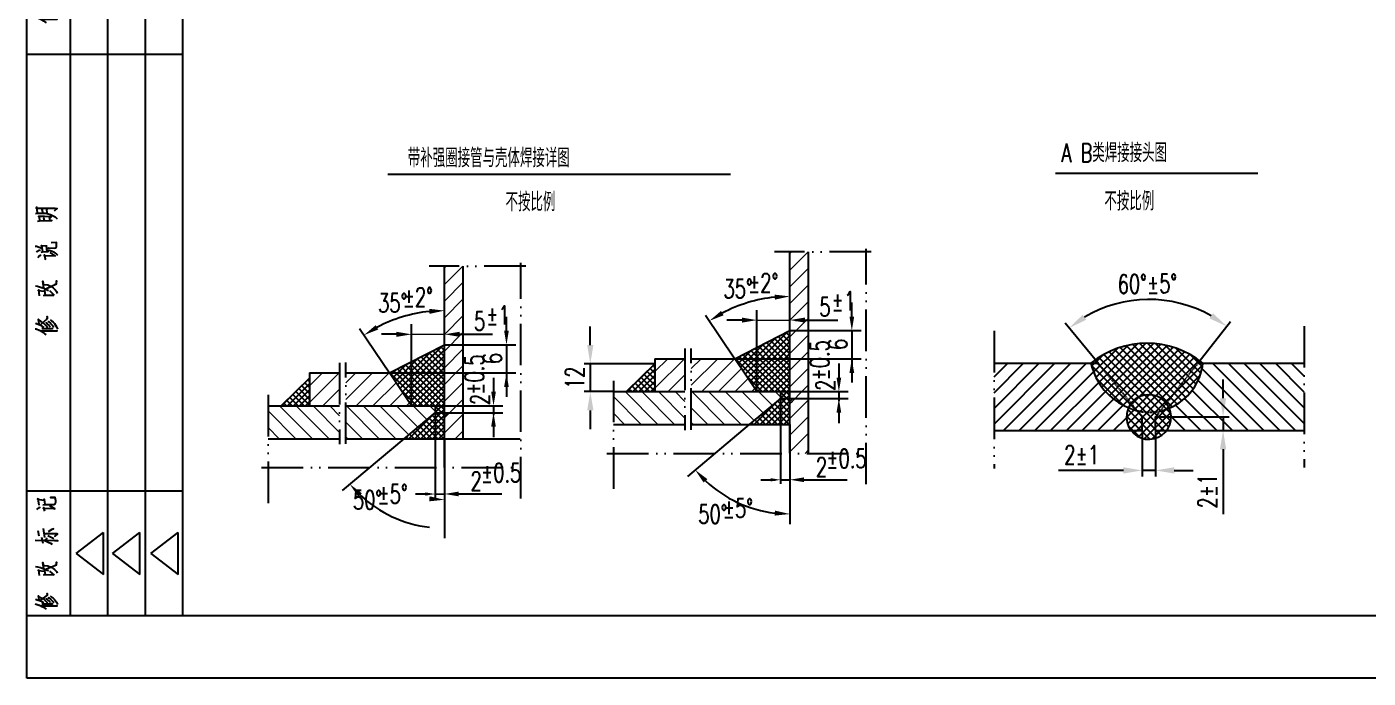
# Model space of a CAD drawing. Header units: millimetres. Extents: x 77471 to 131840, y -11230 to 75240.
# Drawn here: x 77471 to 80694, y -11230 to -9663 of the extents above; entities that cross this region are included whole.
import ezdxf

# ---------------------------------------------------------------- set-up
doc = ezdxf.new("R2010")
doc.units = ezdxf.units.MM
doc.header["$LTSCALE"] = 10
doc.header["$MEASUREMENT"] = 0
for name, pattern in [('DIVIDE-L', [95, 80, -5, 0, -5, 0, -5]), ('DIVIDE-S', [16, 10, -2, 0, -2, 0, -2]), ('HIDDEN', [0.375, 0.25, -0.125]), ('HIDDEN-S', [3, 2, -1])]:
    doc.linetypes.add(name, pattern=pattern)
for name, color, linetype in [('cdr_dim', 7, 'Continuous'), ('cdr_dwg1', 4, 'Continuous'), ('cdr_dwg4', 3, 'DIVIDE-S'), ('cdr_dwg5', 6, 'HIDDEN-S')]:
    doc.layers.add(name, color=color, linetype=linetype)
doc.styles.add('HZ', font='ROMANS.shx', dxfattribs={"width": 0.7, "height": 45, "bigfont": 'HZ.shx'})
doc.styles.get("Standard").update_dxf_attribs({"font": 'ROMANS.shx', "width": 0.7, "height": 30, "bigfont": 'HZ.shx'})
doc.dimstyles.new('ISO-25', dxfattribs={"dimtxt": 2.5, "dimasz": 2.5, "dimexe": 1.25, "dimexo": 0.625, "dimtad": 1, "dimtxsty": 'Standard', "dimcen": 2.5, "dimadec": 0, "dimazin": 0, "dimtfac": 1, "dimtmove": 0, "dimatfit": 3, "dimfxl": 0, "dimarcsym": 0})
pattern_1 = [(45, (58487.655, -11880.179), (-7.1276364, 7.1276364), []), (135, (58487.655, -11880.179), (-7.1276364, -7.1276364), [])]
pattern_2 = [(45, (59317.504, -11845.963), (-7.1276364, 7.1276364), []), (135, (59317.504, -11845.963), (-7.1276364, -7.1276364), [])]

# ---------------------------------------------------------------- blocks, each defined once
blk = doc.blocks.new('*D1035')
at = {"layer": 'cdr_dim', "color": 0, "linetype": 'Continuous', "lineweight": -2, "ltscale": 0.1}
for p, q in [((78824.7, -10428.3), (78824.7, -10383.3)), ((78979.9, -10473.3), (78809.7, -10473.3)), ((78824.7, -10473.3), (78824.7, -10540.2)), ((78880.1, -10540.2), (78809.7, -10540.2)), ((78824.7, -10585.2), (78824.7, -10630.2))]:
    blk.add_line(p, q, dxfattribs=at)
at = {"layer": 'cdr_dim', "color": 0, "linetype": 'Continuous', "ltscale": 0.1}
for points in [[(78817.2, -10428.3), (78832.2, -10428.3), (78824.7, -10473.3)], [(78817.2, -10585.2), (78832.2, -10585.2), (78824.7, -10540.2)]]:
    blk.add_solid(points, dxfattribs=at)
at = {"layer": 'Defpoints', "color": 0, "linetype": 'Continuous', "ltscale": 0.1}
for p in [(78979.9, -10473.3), (78824.7, -10540.2), (78880.1, -10540.2)]:
    blk.add_point(p, dxfattribs=at)
at = {"layer": 'cdr_dim', "color": 0, "linetype": 'Continuous', "ltscale": 0.1, "insert": (78787.2, -10506.7), "char_height": 45, "attachment_point": 5, "rotation": 90, "style": 'HZ'}
blk.add_mtext('12', dxfattribs=at)
blk = doc.blocks.new('*D1058')
at = {"layer": 'cdr_dim', "color": 0, "linetype": 'Continuous', "lineweight": -2}
for p, q in [((80345.1, -10556), (80345.1, -10511)), ((80182.9, -10601), (80360.1, -10601)), ((80345.1, -10601), (80345.1, -10633.8)), ((80182.9, -10633.8), (80360.1, -10633.8)), ((80345.1, -10678.8), (80345.1, -10834.8))]:
    blk.add_line(p, q, dxfattribs=at)
at = {"layer": 'cdr_dim', "color": 0, "linetype": 'Continuous'}
for points in [[(80337.6, -10556), (80352.6, -10556), (80345.1, -10601)], [(80337.6, -10678.8), (80352.6, -10678.8), (80345.1, -10633.8)]]:
    blk.add_solid(points, dxfattribs=at)
at = {"layer": 'Defpoints', "color": 0, "linetype": 'Continuous'}
for p in [(80182.9, -10601), (80182.9, -10633.8), (80345.1, -10633.8)]:
    blk.add_point(p, dxfattribs=at)
at = {"layer": 'cdr_dim', "color": 0, "linetype": 'Continuous', "insert": (80307.6, -10779.3), "char_height": 45, "attachment_point": 5, "rotation": 90, "style": 'HZ'}
blk.add_mtext('2%%p1', dxfattribs=at)
blk = doc.blocks.new('*D1059')
at = {"layer": 'cdr_dim', "color": 0, "linetype": 'Continuous', "lineweight": -2}
for p, q in [((80150.8, -10633.8), (80150.8, -10744.7)), ((80182.9, -10633.8), (80182.9, -10744.7)), ((80105.8, -10729.7), (79949.8, -10729.7)), ((80182.9, -10729.7), (80150.8, -10729.7)), ((80227.9, -10729.7), (80272.9, -10729.7))]:
    blk.add_line(p, q, dxfattribs=at)
at = {"layer": 'cdr_dim', "color": 0, "linetype": 'Continuous'}
for points in [[(80105.8, -10722.2), (80105.8, -10737.2), (80150.8, -10729.7)], [(80227.9, -10722.2), (80227.9, -10737.2), (80182.9, -10729.7)]]:
    blk.add_solid(points, dxfattribs=at)
at = {"layer": 'Defpoints', "color": 0, "linetype": 'Continuous'}
for p in [(80150.8, -10633.8), (80182.9, -10633.8), (80150.8, -10729.7)]:
    blk.add_point(p, dxfattribs=at)
at = {"layer": 'cdr_dim', "color": 0, "linetype": 'Continuous', "insert": (80005.3, -10692.2), "char_height": 45, "attachment_point": 5, "style": 'HZ'}
blk.add_mtext('2%%p1', dxfattribs=at)
blk = doc.blocks.new('*D1070')
at = {"layer": 'cdr_dim', "color": 0, "linetype": 'Continuous', "lineweight": -2}
for p, q in [((80044.9, -10472), (79965.7, -10375.6)), ((80284.2, -10472), (80363.3, -10371.2))]:
    blk.add_line(p, q, dxfattribs=at)
blk.add_arc((80167.3, -10621), 302.5, 60.4044, 120.8811, dxfattribs=at)
at = {"layer": 'cdr_dim', "color": 0, "linetype": 'Continuous'}
for points in [[(80016.3, -10367.4), (80007.7, -10355.2), (79975.2, -10387.2)], [(80320.9, -10351.7), (80312.5, -10364.1), (80354, -10383)]]:
    blk.add_solid(points, dxfattribs=at)
at = {"layer": 'Defpoints', "color": 0, "linetype": 'Continuous'}
for p in [(80231.6, -10325.3), (80044.9, -10472), (80284.2, -10472), (80150.8, -10601), (80182.9, -10601)]:
    blk.add_point(p, dxfattribs=at)
at = {"layer": 'cdr_dim', "color": 0, "linetype": 'Continuous', "insert": (80163.4, -10280.9), "char_height": 45, "attachment_point": 5, "rotation": 0.6428, "style": 'HZ'}
blk.add_mtext('60%%d%%p5%%d', dxfattribs=at)
blk = doc.blocks.new('tuqa')
at = {"color": 4, "linetype": 'Continuous'}
for p, q in [((-25, 180), (0, 180)), ((-18, 0), (-18, 180)), ((0, 165), (-24.85, 165)), ((0, 140), (-24.85, 140)), ((0, 115), (-24.85, 115)), ((0, 90), (-24.85, 90)), ((0, 20), (-24.85, 20)), ((0, 0), (-25, 0))]:
    blk.add_line(p, q, dxfattribs=at)
at = {"color": 7, "linetype": 'Continuous'}
for p, q in [((-12, 0), (-12, 180)), ((-6, 0), (-6, 180))]:
    blk.add_line(p, q, dxfattribs=at)
at = {"color": 1, "linetype": 'Continuous'}
for p, q in [((-17.08, 10), (-12.71, 13.35)), ((-12.71, 6.65), (-12.71, 13.35)), ((-11.26, 10), (-6.89, 13.35)), ((-6.89, 6.65), (-6.89, 13.35)), ((-5.11, 10), (-0.75, 13.35)), ((-0.75, 6.65), (-0.75, 13.35)), ((-17.08, 10), (-12.71, 6.65)), ((-11.26, 10), (-6.89, 6.65)), ((-5.11, 10), (-0.75, 6.65))]:
    blk.add_line(p, q, dxfattribs=at)
at = {"color": 7, "linetype": 'Continuous'}
for points in [[(-23.7, 176.39), (-23.53, 176.44), (-23.53, 176.44), (-21.25, 176.36)], [(-23.3, 176.96), (-22.98, 177.03), (-22.98, 177.03), (-22.33, 177.03), (-22.33, 177.03), (-21.63, 177.01), (-21.63, 177.01), (-21.2, 176.96), (-21.2, 176.96), (-20.73, 176.83), (-20.73, 176.83), (-20.44, 176.69), (-20.44, 176.69), (-20, 176.41)], [(-22.95, 177.03), (-23.09, 177.78), (-23.09, 177.78), (-23.18, 177.7), (-23.18, 177.7), (-22.27, 177.7), (-22.27, 177.7), (-22.22, 177.7), (-22.22, 177.7), (-20.9, 177.73), (-20.9, 177.73), (-20.41, 177.7), (-20.41, 177.7), (-20.12, 177.68), (-20.12, 177.68), (-20.03, 177.65), (-20.03, 177.65), (-20.41, 177.28), (-20.41, 177.28), (-20.15, 177.63)], [(-22.74, 175.3), (-22.92, 176.76)], [(-22.25, 175.77), (-22.33, 176.21)], [(-22.22, 177.06), (-22.3, 177.48)], [(-21.46, 177.01), (-21.46, 177.06), (-21.46, 177.06), (-21.55, 177.45)], [(-21.08, 175.22), (-21.31, 176.76), (-21.31, 176.76), (-21.34, 176.69), (-21.34, 176.69), (-21.25, 176.59)], [(-20.99, 176.19), (-20.64, 176.46), (-20.64, 176.46), (-20.5, 176.46), (-20.5, 176.46), (-20.76, 176.36)], [(-23.53, 175.69), (-23.35, 175.74), (-23.35, 175.74), (-21.17, 175.74)], [(-21.75, 175.79), (-21.84, 176.19)], [(-20.9, 175.79), (-20.76, 175.77), (-20.76, 175.77), (-20.47, 175.57), (-20.47, 175.57), (-20.26, 175.4), (-20.26, 175.4), (-20.12, 175.22)], [(-23.27, 167.87), (-22.98, 167.92), (-22.98, 167.92), (-22.33, 167.94), (-22.33, 167.94), (-21.66, 167.97), (-21.66, 167.97), (-21.57, 167.97), (-21.57, 167.97), (-21.11, 167.97), (-21.11, 167.97), (-20.5, 167.97), (-20.5, 167.97), (-20.7, 167.97), (-20.7, 167.97), (-20.88, 168.93), (-20.88, 168.93), (-20.67, 169.13), (-20.67, 169.13), (-20.93, 169.18), (-20.93, 169.18), (-21.28, 169.18), (-21.28, 169.18), (-21.95, 169.21), (-21.95, 169.21), (-22.65, 169.23), (-22.65, 169.23), (-23.24, 169.23), (-23.24, 169.23), (-23.15, 169.26), (-23.15, 169.26), (-22.95, 167.94)], [(-21.9, 167.97), (-22.07, 168.93), (-22.07, 168.93), (-22.1, 168.83), (-22.1, 168.83), (-21.98, 168.61)], [(-23.59, 158.83), (-23.3, 159.01), (-23.3, 159.01), (-23.18, 159.03), (-23.18, 159.03), (-23.09, 159.01)], [(-22.65, 158.41), (-22.89, 159.8), (-22.89, 159.8), (-22.92, 159.7), (-22.92, 159.7), (-22.83, 159.5)], [(-22.68, 158.91), (-22.51, 158.88), (-22.51, 158.88), (-21.81, 158.46), (-21.81, 158.46), (-21.78, 158.41), (-21.78, 158.41), (-21.98, 159.18)], [(-22.36, 159.33), (-22.22, 159.3), (-22.22, 159.3), (-21.78, 159.01), (-21.78, 159.01), (-21.75, 158.98), (-21.75, 158.98), (-21.46, 158.76), (-21.46, 158.76), (-21.17, 158.51), (-21.17, 158.51), (-20.9, 158.24)], [(-21.78, 159.5), (-21.57, 159.43), (-21.57, 159.43), (-21.11, 159.13), (-21.11, 159.13), (-20.82, 158.83), (-20.82, 158.83), (-20.5, 158.51), (-20.5, 158.51), (-20.26, 158.24), (-20.26, 158.24), (-20.09, 158.02)], [(-20.99, 159.03), (-20.5, 159.53), (-20.5, 159.53), (-20.26, 159.63), (-20.26, 159.63), (-20.55, 159.48)], [(-23.65, 157.77), (-23.5, 157.87), (-23.5, 157.87), (-23.53, 157.84), (-23.53, 157.84), (-20.09, 157.84), (-20.09, 157.84), (-20.35, 157.82), (-20.35, 157.82), (-20.64, 157.84)], [(-22.62, 158.21), (-22.45, 157.25)], [(-22.42, 157.87), (-21.95, 157.64), (-21.95, 157.64), (-21.6, 157.47), (-21.6, 157.47), (-21.34, 157.32), (-21.34, 157.32), (-21.08, 157.12)], [(-22.22, 157.87), (-21.87, 158.19)], [(-23.68, 146.41), (-23.38, 146.56), (-23.38, 146.56), (-23.18, 146.61)], [(-22.86, 145.52), (-23.03, 147.75), (-23.03, 147.75), (-23.12, 147.7), (-23.12, 147.7), (-22.65, 147.4)], [(-22.77, 146.51), (-22.71, 146.56), (-22.71, 146.56), (-20.06, 146.54), (-20.06, 146.54), (-20.32, 146.49), (-20.32, 146.49), (-20.64, 146.54)], [(-21.2, 147.11), (-21.05, 147.21), (-21.05, 147.21), (-22.45, 147.36), (-22.45, 147.36), (-22.33, 147.4), (-22.33, 147.4), (-22.13, 145.84)], [(-22.39, 145.74), (-22.13, 145.79), (-22.13, 145.79), (-20.85, 145.89), (-20.85, 145.89), (-21.08, 145.87), (-21.08, 145.87), (-21.2, 147.11), (-21.2, 147.11), (-21.23, 146.96), (-21.23, 146.96), (-21.17, 146.69)], [(-21.66, 146.09), (-21.78, 146.98)], [(-23.18, 145.52), (-22.92, 145.52), (-22.92, 145.52), (-22.71, 145.47), (-22.71, 145.47), (-22.51, 145.42), (-22.51, 145.42), (-22.36, 145.37)], [(-23.59, 133.83), (-23.3, 134.01), (-23.3, 134.01), (-23.18, 134.03), (-23.18, 134.03), (-23.09, 134.01)], [(-22.65, 133.41), (-22.89, 134.8), (-22.89, 134.8), (-22.92, 134.7), (-22.92, 134.7), (-22.83, 134.5)], [(-22.68, 133.91), (-22.51, 133.88), (-22.51, 133.88), (-21.81, 133.46), (-21.81, 133.46), (-21.78, 133.41), (-21.78, 133.41), (-21.98, 134.18)], [(-22.36, 134.33), (-22.22, 134.3), (-22.22, 134.3), (-21.78, 134.01), (-21.78, 134.01), (-21.75, 133.98), (-21.75, 133.98), (-21.46, 133.76), (-21.46, 133.76), (-21.17, 133.51), (-21.17, 133.51), (-20.9, 133.24)], [(-21.78, 134.5), (-21.57, 134.43), (-21.57, 134.43), (-21.11, 134.13), (-21.11, 134.13), (-20.82, 133.83), (-20.82, 133.83), (-20.5, 133.51), (-20.5, 133.51), (-20.26, 133.24), (-20.26, 133.24), (-20.09, 133.02)], [(-20.99, 134.03), (-20.5, 134.53), (-20.5, 134.53), (-20.26, 134.63), (-20.26, 134.63), (-20.55, 134.48)], [(-23.65, 132.77), (-23.5, 132.87), (-23.5, 132.87), (-23.53, 132.84), (-23.53, 132.84), (-20.09, 132.84), (-20.09, 132.84), (-20.35, 132.82), (-20.35, 132.82), (-20.64, 132.84)], [(-22.62, 133.21), (-22.45, 132.25)], [(-22.42, 132.87), (-21.95, 132.64), (-21.95, 132.64), (-21.6, 132.47), (-21.6, 132.47), (-21.34, 132.32), (-21.34, 132.32), (-21.08, 132.12)], [(-22.22, 132.87), (-21.87, 133.19)], [(-22.71, 121.44), (-22.92, 122.7), (-22.92, 122.7), (-22.95, 122.6), (-22.95, 122.6), (-22.89, 122.48)], [(-22.51, 122.23), (-22.19, 122.53), (-22.19, 122.53), (-22.04, 122.6), (-22.04, 122.6), (-21.87, 122.7)], [(-21.66, 121.54), (-21.6, 121.61), (-21.6, 121.61), (-20.26, 122.48), (-20.26, 122.48), (-20.23, 122.95), (-20.23, 122.95), (-20.32, 122.5), (-20.32, 122.5), (-20.44, 122.38)], [(-23.65, 121.81), (-23.38, 121.96), (-23.38, 121.96), (-23.21, 122.01), (-23.21, 122.01), (-23.03, 122.01)], [(-23.65, 120.79), (-23.47, 120.92), (-23.47, 120.92), (-23.53, 120.87), (-23.53, 120.87), (-20.09, 120.87), (-20.09, 120.87), (-20.29, 120.82), (-20.29, 120.82), (-20.58, 120.87)], [(-22.68, 121.21), (-22.48, 120.27)], [(-22.51, 121.76), (-22.27, 121.74), (-22.27, 121.74), (-21.87, 121.49), (-21.87, 121.49), (-21.57, 121.31), (-21.57, 121.31), (-21.46, 121.21)], [(-22.48, 120.87), (-22.07, 120.72), (-22.07, 120.72), (-21.72, 120.55), (-21.72, 120.55), (-21.4, 120.37), (-21.4, 120.37), (-21.11, 120.17)], [(-22.33, 120.89), (-21.95, 121.24)], [(-22.07, 122.21), (-21.84, 122.23), (-21.84, 122.23), (-21.43, 122.08), (-21.43, 122.08), (-21.11, 121.93), (-21.11, 121.93), (-20.85, 121.76), (-20.85, 121.76), (-20.64, 121.61), (-20.64, 121.61), (-20.44, 121.46), (-20.44, 121.46), (-20.26, 121.29), (-20.26, 121.29), (-20.09, 121.07)], [(-22.25, 108.49), (-22.42, 109.6), (-22.42, 109.6), (-22.45, 109.48), (-22.45, 109.48), (-22.39, 109.28)], [(-21.87, 108.36), (-21.84, 108.44), (-21.84, 108.44), (-20.26, 109.21), (-20.26, 109.21), (-20.23, 109.68), (-20.23, 109.68), (-20.32, 109.23), (-20.32, 109.23), (-20.5, 109.11)], [(-23.62, 108.88), (-23.27, 108.83), (-23.27, 108.83), (-22.8, 108.68), (-22.8, 108.68), (-22.3, 108.49), (-22.3, 108.49), (-21.98, 108.34), (-21.98, 108.34), (-21.75, 108.24), (-21.75, 108.24), (-21.55, 108.14)], [(-22.95, 107.25), (-23.09, 108.24), (-23.09, 108.24), (-23.18, 108.14), (-23.18, 108.14), (-22.16, 108.02), (-22.16, 108.02), (-22.16, 108.14), (-22.16, 108.14), (-22.04, 107.4), (-22.04, 107.4), (-22.3, 107.35), (-22.3, 107.35), (-21.98, 107.4), (-21.98, 107.4), (-20.67, 107.37)], [(-22.3, 109.11), (-22.13, 109.11), (-22.13, 109.11), (-21.66, 109.01), (-21.66, 109.01), (-21.4, 108.91), (-21.4, 108.91), (-21.17, 108.81), (-21.17, 108.81), (-20.96, 108.68), (-20.96, 108.68), (-20.76, 108.54), (-20.76, 108.54), (-20.55, 108.36), (-20.55, 108.36), (-20.41, 108.16), (-20.41, 108.16), (-20.26, 107.97), (-20.26, 107.97), (-20.2, 107.82), (-20.2, 107.82), (-20.15, 107.67)], [(-20.55, 107.3), (-21.34, 108.07)], [(-23.62, 96.93), (-23.18, 96.76), (-23.18, 96.76), (-22.83, 96.61), (-22.83, 96.61), (-22.57, 96.44), (-22.57, 96.44), (-22.51, 96.41), (-22.51, 96.41), (-22.3, 96.29)], [(-23.06, 96.71), (-23.03, 96.81), (-23.03, 96.81), (-23.15, 97.55), (-23.15, 97.55), (-23.21, 97.5), (-23.21, 97.5), (-22.8, 97.26), (-22.8, 97.26), (-22.45, 97.03), (-22.45, 97.03), (-22.22, 96.83), (-22.22, 96.83), (-22.01, 96.61), (-22.01, 96.61), (-21.81, 96.39), (-21.81, 96.39), (-21.69, 96.24)], [(-22.77, 96.61), (-22.74, 96.71), (-22.74, 96.71), (-21.69, 97.68), (-21.69, 97.68), (-21.72, 98), (-21.72, 98), (-21.72, 97.68), (-21.72, 97.68), (-21.84, 97.55)], [(-21.98, 97.03), (-21.9, 97.01), (-21.9, 97.01), (-21.87, 96.98), (-21.87, 96.98), (-21.63, 96.74), (-21.63, 96.74), (-21.43, 96.54), (-21.43, 96.54), (-21.28, 96.36)], [(-21.63, 97.23), (-21.52, 97.18), (-21.52, 97.18), (-21.46, 97.16), (-21.46, 97.16), (-21.17, 96.88), (-21.17, 96.88), (-21.14, 96.83), (-21.14, 96.83), (-20.99, 96.69), (-20.99, 96.69), (-20.85, 96.49), (-20.85, 96.49), (-20.7, 96.29)], [(-21.28, 97.45), (-21.08, 97.38), (-21.08, 97.38), (-20.79, 97.11), (-20.79, 97.11), (-20.55, 96.86), (-20.55, 96.86), (-20.41, 96.61), (-20.41, 96.61), (-20.23, 96.36), (-20.23, 96.36), (-20.12, 96.14), (-20.12, 96.14), (-20.06, 95.97)], [(-23.68, 96.04), (-23.5, 96.02), (-23.5, 96.02), (-23.03, 95.79), (-23.03, 95.79), (-22.98, 95.79), (-22.98, 95.79), (-22.62, 95.59), (-22.62, 95.59), (-22.33, 95.42), (-22.33, 95.42), (-22.1, 95.25), (-22.1, 95.25), (-21.9, 95.1)], [(-22.68, 95.69), (-20.12, 95.69), (-20.12, 95.69), (-20.35, 95.64), (-20.35, 95.64), (-20.79, 95.69)], [(-22.6, 96.07), (-20.9, 96.07), (-20.9, 96.07), (-21.11, 96.04), (-21.11, 96.04), (-21.25, 96.07)], [(-23.59, 64.51), (-23.27, 64.59), (-23.27, 64.59), (-22.6, 64.59), (-22.6, 64.59), (-22.04, 64.56), (-22.04, 64.56), (-21.6, 64.49), (-21.6, 64.49), (-21.2, 64.36), (-21.2, 64.36), (-20.76, 64.16), (-20.76, 64.16), (-20.44, 63.97), (-20.44, 63.97), (-20.2, 63.74), (-20.2, 63.74), (-20.15, 63.67)], [(-23.27, 64.61), (-23.3, 64.63), (-23.3, 64.63), (-23.38, 65.55), (-23.38, 65.55), (-23.5, 65.4), (-23.5, 65.4), (-23.3, 65.4), (-23.3, 65.4), (-21.14, 65.38), (-21.14, 65.38), (-20.73, 65.38), (-20.73, 65.38), (-20.44, 65.38), (-20.44, 65.38), (-20.12, 65.33), (-20.12, 65.33), (-20.64, 64.91)], [(-22.42, 64.61), (-22.42, 64.66), (-22.42, 64.66), (-22.54, 65.21), (-22.54, 65.21), (-22.57, 65.13), (-22.57, 65.13), (-22.54, 65.06)], [(-21.69, 64.56), (-21.72, 64.61), (-21.72, 64.61), (-21.81, 65.18), (-21.81, 65.18), (-21.84, 65.08), (-21.84, 65.08), (-21.75, 64.98)], [(-23.27, 63.3), (-22.95, 63.37), (-22.95, 63.37), (-21.02, 63.4), (-21.02, 63.4), (-21.25, 63.35), (-21.25, 63.35), (-21.28, 63.4), (-21.28, 63.4), (-21.37, 63.82), (-21.37, 63.82), (-21.11, 63.97), (-21.11, 63.97), (-21.23, 63.99), (-21.23, 63.99), (-22.19, 64.02), (-22.19, 64.02), (-23.15, 64.02), (-23.15, 64.02), (-23.03, 64.06), (-23.03, 64.06), (-23, 63.97), (-23, 63.97), (-22.95, 63.4)], [(-22.16, 63.42), (-22.25, 63.79), (-22.25, 63.79), (-22.25, 63.77)], [(-23.65, 59.28), (-23.47, 59.3), (-23.47, 59.3), (-22.57, 58.98)], [(-23.44, 58.36), (-23.38, 58.41), (-23.38, 58.41), (-23.03, 58.66), (-23.03, 58.66), (-22.8, 58.68)], [(-22.68, 58.34), (-22.51, 58.39), (-22.51, 58.39), (-21.57, 58.41), (-21.57, 58.41), (-21.75, 58.36), (-21.75, 58.36), (-21.87, 59.33), (-21.87, 59.33), (-21.87, 59.26), (-21.87, 59.26), (-22.68, 59.33), (-22.68, 59.33), (-22.65, 59.38), (-22.65, 59.38), (-22.51, 58.41)], [(-22.04, 57.1), (-22.01, 57.2), (-22.01, 57.2), (-22.16, 57.87), (-22.16, 57.87), (-22.22, 57.77), (-22.22, 57.77), (-20.47, 57.74), (-20.47, 57.74), (-20.47, 57.72), (-20.47, 57.72), (-21.28, 58.29)], [(-21.72, 58.98), (-21.52, 59.01), (-21.52, 59.01), (-20.64, 58.98), (-20.64, 58.98), (-20.41, 59.01), (-20.41, 59.01), (-20.29, 59.08), (-20.29, 59.08), (-20.26, 59.18), (-20.26, 59.18), (-20.26, 59.85), (-20.26, 59.85), (-21.08, 59.8)], [(-21.69, 58.66), (-21.43, 58.64), (-21.43, 58.64), (-21.08, 58.56), (-21.08, 58.56), (-20.7, 58.39), (-20.7, 58.39), (-20.5, 58.24), (-20.5, 58.24), (-20.23, 58.02), (-20.23, 58.02), (-20.06, 57.82)], [(-23.24, 57.45), (-22.95, 57.77), (-22.95, 57.77), (-22.8, 57.84), (-22.8, 57.84), (-22.98, 57.74)], [(-21.87, 52.41), (-21.84, 52.49), (-21.84, 52.49), (-20.26, 53.26), (-20.26, 53.26), (-20.23, 53.73), (-20.23, 53.73), (-20.32, 53.28), (-20.32, 53.28), (-20.5, 53.16)], [(-23.62, 52.93), (-23.27, 52.88), (-23.27, 52.88), (-22.8, 52.73), (-22.8, 52.73), (-22.3, 52.54), (-22.3, 52.54), (-21.98, 52.39), (-21.98, 52.39), (-21.75, 52.29), (-21.75, 52.29), (-21.55, 52.19)], [(-22.95, 51.3), (-23.09, 52.29), (-23.09, 52.29), (-23.18, 52.19), (-23.18, 52.19), (-22.16, 52.07), (-22.16, 52.07), (-22.16, 52.19), (-22.16, 52.19), (-22.04, 51.45), (-22.04, 51.45), (-22.3, 51.4), (-22.3, 51.4), (-21.98, 51.45), (-21.98, 51.45), (-20.67, 51.42)], [(-22.25, 52.54), (-22.42, 53.65), (-22.42, 53.65), (-22.45, 53.53), (-22.45, 53.53), (-22.39, 53.33)], [(-22.3, 53.16), (-22.13, 53.16), (-22.13, 53.16), (-21.66, 53.06), (-21.66, 53.06), (-21.4, 52.96), (-21.4, 52.96), (-21.17, 52.86), (-21.17, 52.86), (-20.96, 52.73), (-20.96, 52.73), (-20.76, 52.59), (-20.76, 52.59), (-20.55, 52.41), (-20.55, 52.41), (-20.41, 52.21), (-20.41, 52.21), (-20.26, 52.02), (-20.26, 52.02), (-20.2, 51.87), (-20.2, 51.87), (-20.15, 51.72)], [(-20.55, 51.35), (-21.34, 52.12)], [(-23.06, 46.71), (-23.03, 46.81), (-23.03, 46.81), (-23.15, 47.55), (-23.15, 47.55), (-23.21, 47.5), (-23.21, 47.5), (-22.8, 47.26), (-22.8, 47.26), (-22.45, 47.03), (-22.45, 47.03), (-22.22, 46.83), (-22.22, 46.83), (-22.01, 46.61), (-22.01, 46.61), (-21.81, 46.39), (-21.81, 46.39), (-21.69, 46.24)], [(-22.77, 46.61), (-22.74, 46.71), (-22.74, 46.71), (-21.69, 47.68), (-21.69, 47.68), (-21.72, 48), (-21.72, 48), (-21.72, 47.68), (-21.72, 47.68), (-21.84, 47.55)], [(-21.28, 47.45), (-21.08, 47.38), (-21.08, 47.38), (-20.79, 47.11), (-20.79, 47.11), (-20.55, 46.86), (-20.55, 46.86), (-20.41, 46.61), (-20.41, 46.61), (-20.23, 46.36), (-20.23, 46.36), (-20.12, 46.14), (-20.12, 46.14), (-20.06, 45.97)], [(-23.68, 46.04), (-23.5, 46.02), (-23.5, 46.02), (-23.03, 45.79), (-23.03, 45.79), (-22.98, 45.79), (-22.98, 45.79), (-22.62, 45.59), (-22.62, 45.59), (-22.33, 45.42), (-22.33, 45.42), (-22.1, 45.25), (-22.1, 45.25), (-21.9, 45.1)], [(-23.62, 46.93), (-23.18, 46.76), (-23.18, 46.76), (-22.83, 46.61), (-22.83, 46.61), (-22.57, 46.44), (-22.57, 46.44), (-22.51, 46.41), (-22.51, 46.41), (-22.3, 46.29)], [(-22.68, 45.69), (-20.12, 45.69), (-20.12, 45.69), (-20.35, 45.64), (-20.35, 45.64), (-20.79, 45.69)], [(-22.6, 46.07), (-20.9, 46.07), (-20.9, 46.07), (-21.11, 46.04), (-21.11, 46.04), (-21.25, 46.07)], [(-21.98, 47.03), (-21.9, 47.01), (-21.9, 47.01), (-21.87, 46.98), (-21.87, 46.98), (-21.63, 46.74), (-21.63, 46.74), (-21.43, 46.54), (-21.43, 46.54), (-21.28, 46.36)], [(-21.63, 47.23), (-21.52, 47.18), (-21.52, 47.18), (-21.46, 47.16), (-21.46, 47.16), (-21.17, 46.88), (-21.17, 46.88), (-21.14, 46.83), (-21.14, 46.83), (-20.99, 46.69), (-20.99, 46.69), (-20.85, 46.49), (-20.85, 46.49), (-20.7, 46.29)], [(-23.38, 17.04), (-23.15, 17.29), (-23.15, 17.29), (-23.03, 17.36), (-23.03, 17.36), (-22.89, 17.36), (-22.89, 17.36), (-23.09, 17.34)], [(-23.03, 17.77), (-23.18, 18.76), (-23.18, 18.76), (-23.27, 18.7), (-23.27, 18.7), (-22.22, 18.57), (-22.22, 18.57), (-22.22, 18.7), (-22.22, 18.7), (-22.13, 17.86)], [(-22.45, 17.81), (-22.01, 17.86), (-22.01, 17.86), (-21.02, 17.86), (-21.02, 17.86), (-20.7, 17.88), (-20.7, 17.88), (-20.55, 17.92), (-20.55, 17.92), (-20.47, 17.99), (-20.47, 17.99), (-20.41, 18.09), (-20.41, 18.09), (-20.38, 18.27), (-20.38, 18.27), (-20.35, 18.46), (-20.35, 18.46), (-20.44, 19), (-20.44, 19), (-21.2, 18.96), (-21.2, 18.96), (-20.44, 18.96)], [(-22.13, 16.8), (-22.27, 17.36), (-22.27, 17.36), (-22.36, 17.27), (-22.36, 17.27), (-20.67, 17.23), (-20.67, 17.23), (-20.5, 17.14), (-20.5, 17.14), (-21.31, 17.66)], [(-23, 12.78), (-23.18, 13.65)], [(-22.13, 12.59), (-22.33, 13.99)], [(-22.13, 13.15), (-21.95, 13.22), (-21.95, 13.22), (-20.5, 13.22), (-20.5, 13.22), (-20.17, 13.19), (-20.17, 13.19), (-20.06, 13.17), (-20.06, 13.17), (-20.52, 12.76), (-20.52, 12.76), (-20.12, 13.17)], [(-21.55, 13.5), (-20.96, 13.88), (-20.96, 13.88), (-20.73, 13.95), (-20.73, 13.95), (-21.11, 13.8)], [(-23.65, 12.12), (-20.58, 12.09), (-20.58, 12.09), (-20.03, 12.05), (-20.03, 12.05), (-20.32, 12.03), (-20.32, 12.03), (-20.64, 12.07)], [(-22.39, 11.62), (-22.57, 12.55)], [(-22.36, 12.12), (-22.01, 12.01), (-22.01, 12.01), (-21.6, 11.83), (-21.6, 11.83), (-21.23, 11.64), (-21.23, 11.64), (-20.93, 11.47)], [(-22.07, 12.16), (-21.69, 12.48)], [(-21.66, 12.87), (-21.55, 12.85), (-21.55, 12.85), (-20.67, 12.4)], [(-21.87, 7.45), (-21.84, 7.52), (-21.84, 7.52), (-20.26, 8.19), (-20.26, 8.19), (-20.23, 8.6), (-20.23, 8.6), (-20.32, 8.21), (-20.32, 8.21), (-20.5, 8.1)], [(-23.62, 7.91), (-23.27, 7.86), (-23.27, 7.86), (-22.8, 7.73), (-22.8, 7.73), (-22.3, 7.56), (-22.3, 7.56), (-21.98, 7.43), (-21.98, 7.43), (-21.75, 7.35), (-21.75, 7.35), (-21.55, 7.26)], [(-22.95, 6.48), (-23.09, 7.35), (-23.09, 7.35), (-23.18, 7.26), (-23.18, 7.26), (-22.16, 7.15), (-22.16, 7.15), (-22.16, 7.26), (-22.16, 7.26), (-22.04, 6.61), (-22.04, 6.61), (-22.3, 6.57), (-22.3, 6.57), (-21.98, 6.61), (-21.98, 6.61), (-20.67, 6.59)], [(-22.25, 7.56), (-22.42, 8.53), (-22.42, 8.53), (-22.45, 8.42), (-22.45, 8.42), (-22.39, 8.25)], [(-22.3, 8.1), (-22.13, 8.1), (-22.13, 8.1), (-21.66, 8.01), (-21.66, 8.01), (-21.4, 7.93), (-21.4, 7.93), (-21.17, 7.84), (-21.17, 7.84), (-20.96, 7.73), (-20.96, 7.73), (-20.76, 7.6), (-20.76, 7.6), (-20.55, 7.45), (-20.55, 7.45), (-20.41, 7.28), (-20.41, 7.28), (-20.26, 7.11), (-20.26, 7.11), (-20.2, 6.98), (-20.2, 6.98), (-20.15, 6.85)], [(-20.55, 6.53), (-21.34, 7.19)], [(-23.62, 2.68), (-23.18, 2.53), (-23.18, 2.53), (-22.83, 2.4), (-22.83, 2.4), (-22.57, 2.25), (-22.57, 2.25), (-22.51, 2.23), (-22.51, 2.23), (-22.3, 2.12)], [(-23.06, 2.49), (-23.03, 2.58), (-23.03, 2.58), (-23.15, 3.22), (-23.15, 3.22), (-23.21, 3.18), (-23.21, 3.18), (-22.8, 2.96), (-22.8, 2.96), (-22.45, 2.77), (-22.45, 2.77), (-22.22, 2.6), (-22.22, 2.6), (-22.01, 2.4), (-22.01, 2.4), (-21.81, 2.21), (-21.81, 2.21), (-21.69, 2.08)], [(-22.77, 2.4), (-22.74, 2.49), (-22.74, 2.49), (-21.69, 3.33), (-21.69, 3.33), (-21.72, 3.61), (-21.72, 3.61), (-21.72, 3.33), (-21.72, 3.33), (-21.84, 3.22)], [(-21.98, 2.77), (-21.9, 2.75), (-21.9, 2.75), (-21.87, 2.73), (-21.87, 2.73), (-21.63, 2.51), (-21.63, 2.51), (-21.43, 2.34), (-21.43, 2.34), (-21.28, 2.19)], [(-21.63, 2.94), (-21.52, 2.9), (-21.52, 2.9), (-21.46, 2.88), (-21.46, 2.88), (-21.17, 2.64), (-21.17, 2.64), (-21.14, 2.6), (-21.14, 2.6), (-20.99, 2.47), (-20.99, 2.47), (-20.85, 2.29), (-20.85, 2.29), (-20.7, 2.12)], [(-21.28, 3.14), (-21.08, 3.07), (-21.08, 3.07), (-20.79, 2.83), (-20.79, 2.83), (-20.55, 2.62), (-20.55, 2.62), (-20.41, 2.4), (-20.41, 2.4), (-20.23, 2.19), (-20.23, 2.19), (-20.12, 1.99), (-20.12, 1.99), (-20.06, 1.84)], [(-23.68, 1.91), (-23.5, 1.88), (-23.5, 1.88), (-23.03, 1.69), (-23.03, 1.69), (-22.98, 1.69), (-22.98, 1.69), (-22.62, 1.52), (-22.62, 1.52), (-22.33, 1.37), (-22.33, 1.37), (-22.1, 1.22), (-22.1, 1.22), (-21.9, 1.09)], [(-22.68, 1.6), (-20.12, 1.6), (-20.12, 1.6), (-20.35, 1.56), (-20.35, 1.56), (-20.79, 1.6)], [(-22.6, 1.93), (-20.9, 1.93), (-20.9, 1.93), (-21.11, 1.91), (-21.11, 1.91), (-21.25, 1.93)]]:
    blk.add_lwpolyline(points, dxfattribs=at)

msp = doc.modelspace()

# ---------------------------------------------------------------- hatches: boundary and pattern name
at = {"layer": 'cdr_dim', "linetype": 'Continuous'}
h = msp.add_hatch(dxfattribs=at)
h.set_pattern_fill('ANSI37', color=256, scale=80.64, style=0)
h.set_pattern_definition(pattern_2)
h.paths.add_polyline_path([(79281.5417, -10404.9695), (79225.0937, -10433.9072), (79225.0937, -10461.1321), (79281.5417, -10461.1321)])
h.paths.add_polyline_path([(79304.1209, -10393.3945), (79281.5417, -10404.9695), (79281.5417, -10461.1321), (79304.1209, -10461.1321)])
h.paths.add_polyline_path([(79304.1209, -10461.1321), (79281.5417, -10461.1321), (79281.5417, -10540.1593), (79281.5417, -10556.3927), (79281.5417, -10619.1865), (79304.1209, -10619.1865)])
h.paths.add_polyline_path([(79281.5417, -10556.3927), (79206.7069, -10619.1865), (79281.5417, -10619.1865)])
h.paths.add_polyline_path([(79225.0937, -10433.9072), (79171.9866, -10461.1321), (79225.0937, -10540.1593)])
h = msp.add_hatch(dxfattribs=at)
h.set_pattern_fill('ANSI37', color=256, scale=80.64, style=0)
h.set_pattern_definition(pattern_1)
h.paths.add_polyline_path([(78451.692, -10439.1855), (78395.244, -10468.1231), (78395.244, -10495.3481), (78451.692, -10495.3481)])
h.paths.add_polyline_path([(78474.2712, -10427.6105), (78451.692, -10439.1855), (78451.692, -10495.3481), (78474.2712, -10495.3481)])
h.paths.add_polyline_path([(78474.2712, -10495.3481), (78451.692, -10495.3481), (78451.692, -10574.3753), (78451.692, -10590.6087), (78451.692, -10653.4025), (78474.2712, -10653.4025)])
h.paths.add_polyline_path([(78451.692, -10590.6087), (78376.8572, -10653.4025), (78451.692, -10653.4025)])
h.paths.add_polyline_path([(78395.244, -10468.1231), (78342.1369, -10495.3481), (78395.244, -10574.3753)])
at = {"layer": 'cdr_dim', "linetype": 'DIVIDE-L'}
h = msp.add_hatch(dxfattribs=at)
h.set_pattern_fill('ANSI37', color=0, scale=4.1888, style=0)
h.set_pattern_definition([(45, (76089.65, -9603.859), (-9.404124, 9.404124), []), (135, (76089.65, -9603.859), (-9.404124, -9.404124), [])])
h.paths.add_polyline_path([(80027.4324, -10472.006), (80044.8558, -10472.006), (80137.9371, -10585.2797, 0.049314429), (80167.4169, -10589.7273, 0.051309039), (80194.2396, -10586.576), (80284.157, -10472.006), (80296.6849, -10472.006, 0.356990645)])
h.paths.add_polyline_path([(80044.8558, -10472.006), (80027.4324, -10472.006, 0.281868899), (80137.9371, -10585.2797)])
h.paths.add_polyline_path([(80296.6849, -10472.006), (80284.157, -10472.006), (80194.2396, -10586.576, 0.321282334)])
h.paths.add_polyline_path([(80150.8313, -10600.9711), (80137.9371, -10585.2797, -0.034807687), (80117.9238, -10578.6946, 0.278511807), (80124.0782, -10633.8459), (80150.8313, -10633.8459)])
h.paths.add_polyline_path([(80182.942, -10633.8459), (80209.2543, -10633.8459, 0.272722387), (80215.8812, -10579.7488, -0.0430792), (80194.2396, -10586.576), (80182.942, -10600.9711)])
h.paths.add_polyline_path([(80150.8313, -10633.8459), (80124.0782, -10633.8459, 0.493213547), (80209.2543, -10633.8459), (80182.942, -10633.8459), (80182.942, -10600.9711), (80194.2396, -10586.576, -0.051309039), (80167.4169, -10589.7273, -0.049314429), (80137.9371, -10585.2797), (80150.8313, -10600.9711)])
at = {"layer": 'cdr_dim', "linetype": 'Continuous'}
h = msp.add_hatch(dxfattribs=at)
h.set_pattern_fill('ANSI37', color=256, scale=80.64, style=0)
h.set_pattern_definition(pattern_2)
h.paths.add_polyline_path([(78911.9953, -10540.1593), (78979.9324, -10540.1593), (78979.9324, -10473.3257)])
at = {"layer": 'cdr_dim', "linetype": 'Continuous', "lineweight": 0, "ltscale": 0.1}
h = msp.add_hatch(dxfattribs=at)
h.set_pattern_fill('ANSI31', color=256, scale=226.8, style=0)
h.set_pattern_definition([(45, (88916.355, -10779.392), (-20.04648, 20.04648), [])])
h.paths.add_polyline_path([(79067.3129, -10540.1593), (79225.0937, -10540.1593), (79171.9866, -10461.1321), (79067.3129, -10461.1321)])
h.paths.add_polyline_path([(78979.9324, -10540.1593), (79052.056, -10540.1593), (79052.056, -10461.1321), (78979.9324, -10461.1321)])
at = {"layer": 'cdr_dim', "linetype": 'Continuous'}
h = msp.add_hatch(dxfattribs=at)
h.set_pattern_fill('ANSI37', color=256, scale=80.64, style=0)
h.set_pattern_definition(pattern_2)
h.paths.add_polyline_path([(79225.0937, -10461.1321), (79225.0937, -10540.1593), (79281.5417, -10540.1593), (79281.5417, -10461.1321)])
at = {"layer": 'cdr_dim', "linetype": 'Continuous', "lineweight": 0, "ltscale": 0.1}
h = msp.add_hatch(dxfattribs=at)
h.set_pattern_fill('ANSI31', color=256, scale=226.8, style=0)
h.set_pattern_definition([(45, (88086.506, -10813.608), (-20.04648, 20.04648), [])])
h.paths.add_polyline_path([(78237.4632, -10574.3753), (78395.244, -10574.3753), (78342.1369, -10495.3481), (78237.4632, -10495.3481)])
h.paths.add_polyline_path([(78150.0827, -10574.3753), (78222.2063, -10574.3753), (78222.2063, -10495.3481), (78150.0827, -10495.3481)])
at = {"layer": 'cdr_dim', "linetype": 'Continuous'}
h = msp.add_hatch(dxfattribs=at)
h.set_pattern_fill('ANSI37', color=256, scale=80.64, style=0)
h.set_pattern_definition(pattern_1)
h.paths.add_polyline_path([(78395.244, -10495.3481), (78395.244, -10574.3753), (78451.692, -10574.3753), (78451.692, -10495.3481)])
h = msp.add_hatch(dxfattribs=at)
h.set_pattern_fill('ANSI37', color=256, scale=80.64, style=0)
h.set_pattern_definition(pattern_1)
h.paths.add_polyline_path([(78082.1456, -10574.3753), (78150.0827, -10574.3753), (78150.0827, -10507.5417)])
at = {"layer": 'cdr_dim', "linetype": 'Continuous', "lineweight": 0, "ltscale": 0.1}
h = msp.add_hatch(dxfattribs=at)
h.set_pattern_fill('ANSI31', color=256, scale=226.8, angle=90, style=0)
h.set_pattern_definition([(135, (78931.126, -11004.3), (-20.0465, -20.0465), [])])
h.paths.add_polyline_path([(78880.0864, -10540.1593), (78880.0864, -10619.1865), (79052.056, -10619.1865), (79052.056, -10540.1593)])
h.paths.add_polyline_path([(79206.7069, -10619.1865), (79281.5417, -10556.3927), (79281.5417, -10540.1593), (79067.3129, -10540.1593), (79067.3129, -10615.6473), (79070.852, -10619.1865)])
h = msp.add_hatch(dxfattribs=at)
h.set_pattern_fill('ANSI31', color=256, scale=226.8, angle=90, style=0)
h.set_pattern_definition([(135, (78101.277, -11038.517), (-20.0465, -20.0465), [])])
h.paths.add_polyline_path([(78050.2367, -10574.3753), (78050.2367, -10653.4025), (78222.2063, -10653.4025), (78222.2063, -10574.3753)])
h.paths.add_polyline_path([(78376.8572, -10653.4025), (78451.692, -10590.6087), (78451.692, -10574.3753), (78237.4632, -10574.3753), (78237.4632, -10649.8633), (78241.0023, -10653.4025)])
h = msp.add_hatch(dxfattribs=at)
h.set_pattern_fill('ANSI31', color=256, scale=226.8, style=0)
h.set_pattern_definition([(45, (78101.277, -10932.15), (-20.0465, 20.0465), [])])
h.paths.add_polyline_path([(78474.2712, -10653.4025), (78519.4296, -10653.4025), (78519.4296, -10590.9211), (78474.2712, -10590.9211)])

# ---------------------------------------------------------------- linework, layer by layer
at = {"color": 7, "linetype": 'Continuous'}
for p, q in [((78338.0811, -10017.3155), (79161.3819, -10017.3155)), ((79942.6813, -10014.4859), (80428.8692, -10014.4859)), ((79453.043, -10359.5257), (79453.043, -10325.6569)), ((78623.1933, -10393.7417), (78623.1933, -10359.8729)), ((79304.1209, -10393.3945), (79475.6222, -10393.3945)), ((78474.2712, -10427.6105), (78645.7725, -10427.6105)), ((78623.1933, -10427.6105), (78623.1933, -10552.5369)), ((79171.9866, -10461.1321), (79475.6222, -10461.1321)), ((79421.9276, -10472.4217), (79421.9276, -10506.2905)), ((78343.18, -10495.3481), (78645.7725, -10495.3481)), ((78592.0779, -10506.6377), (78592.0779, -10540.5065)), ((79281.5417, -10540.1593), (79444.5068, -10540.1593)), ((79281.5417, -10556.3927), (79281.5417, -10761.9358)), ((79304.1209, -10556.7052), (79444.5068, -10556.7052)), ((78451.692, -10574.3753), (78614.6571, -10574.3753)), ((78451.692, -10590.6087), (78451.692, -10796.1518)), ((78474.2712, -10590.9211), (78614.6571, -10590.9211)), ((79421.9276, -10581.8498), (79421.9276, -10615.7186)), ((78592.0779, -10616.0658), (78592.0779, -10649.9346)), ((79304.1209, -10641.7657), (79304.1209, -10723.1636)), ((78474.2712, -10675.9817), (78474.2712, -10757.3795)), ((79234.6395, -10752.1827), (79268.5083, -10752.1827)), ((79337.9897, -10752.1827), (79441.7802, -10752.1827)), ((78404.7898, -10786.3987), (78438.6586, -10786.3987)), ((78508.14, -10786.3987), (78611.9305, -10786.3987))]:
    msp.add_line(p, q, dxfattribs=at)
at = {"color": 4, "linetype": 'Continuous'}
for p, q in [((79304.1209, -10688.31), (79304.1209, -10203.9774)), ((79349.2793, -10688.7269), (79349.2793, -10203.9774)), ((78474.2712, -10722.9428), (78474.2712, -10238.1934)), ((78519.4296, -10653.4025), (78519.4296, -10238.1934)), ((79171.9866, -10461.1321), (79304.1209, -10393.3945)), ((78342.1369, -10495.3481), (78474.2712, -10427.6105)), ((78979.9324, -10473.3257), (78911.9953, -10540.1593)), ((78979.9324, -10461.1321), (79052.056, -10461.1321)), ((78979.9324, -10461.1321), (78979.9324, -10540.1593)), ((79067.3129, -10461.1321), (79171.9866, -10461.1321)), ((79225.0937, -10540.1593), (79171.9866, -10461.1321)), ((79794.7477, -10472.006), (80044.8558, -10472.006)), ((80284.157, -10472.006), (80539.8786, -10472.006)), ((78150.0827, -10495.3481), (78150.0827, -10574.3753)), ((78150.0827, -10495.3481), (78222.2063, -10495.3481)), ((78237.4632, -10495.3481), (78342.1369, -10495.3481)), ((78395.244, -10574.3753), (78342.1369, -10495.3481)), ((78150.0827, -10507.5417), (78082.1456, -10574.3753)), ((78880.0864, -10540.1593), (79052.056, -10540.1593)), ((79067.3129, -10540.1593), (79281.5417, -10540.1593)), ((79281.5417, -10556.3927), (79206.7069, -10619.1865)), ((79281.5417, -10540.1593), (79281.5417, -10556.3927)), ((78050.2367, -10574.3753), (78222.2063, -10574.3753)), ((78237.4632, -10574.3753), (78451.692, -10574.3753)), ((78451.692, -10590.6087), (78376.8572, -10653.4025)), ((78451.692, -10574.3753), (78451.692, -10590.6087)), ((80150.8313, -10633.8459), (80150.8313, -10600.9711)), ((80182.942, -10633.8459), (80182.942, -10600.9711)), ((78880.0864, -10619.1865), (79052.056, -10619.1865)), ((79067.3129, -10619.1865), (79304.1209, -10619.1865)), ((79794.7477, -10633.8459), (80150.8313, -10633.8459)), ((80182.942, -10633.8459), (80539.8786, -10633.8459)), ((78050.2367, -10653.4025), (78222.2063, -10653.4025)), ((78237.4632, -10653.4025), (78474.2712, -10653.4025)), ((78472.7239, -10653.4025), (78656.3257, -10653.4025))]:
    msp.add_line(p, q, dxfattribs=at)
at = {"color": 3, "linetype": 'DIVIDE-S'}
for p, q in [((79052.056, -10436.5799), (79052.056, -10632.5617)), ((79067.3129, -10631.7746), (79067.3129, -10436.201)), ((78222.2063, -10470.7959), (78222.2063, -10666.7777)), ((78237.4632, -10665.9905), (78237.4632, -10470.4169))]:
    msp.add_line(p, q, dxfattribs=at)
at = {"color": 0, "linetype": 'Continuous'}
for p, q in [((79794.7477, -10542.7381), (79865.4799, -10472.006)), ((79794.7477, -10504.8954), (79827.6371, -10472.006)), ((79794.7477, -10618.4237), (79941.1655, -10472.006)), ((79794.7477, -10580.5809), (79903.3227, -10472.006)), ((79817.1683, -10633.8459), (79979.0082, -10472.006)), ((79855.0111, -10633.8459), (80016.851, -10472.006)), ((80481.2204, -10633.8459), (80319.3805, -10472.006)), ((80519.0631, -10633.8459), (80357.2232, -10472.006)), ((80539.8786, -10616.8185), (80395.066, -10472.006)), ((80539.8786, -10578.9757), (80432.9088, -10472.006)), ((80539.8786, -10541.1329), (80470.7516, -10472.006)), ((80539.8786, -10503.2901), (80508.5944, -10472.006)), ((79892.8539, -10633.8459), (80033.7978, -10492.9019)), ((80443.3776, -10633.8459), (80294.6031, -10485.0714)), ((79930.6967, -10633.8459), (80046.3595, -10518.1831)), ((80367.692, -10633.8459), (80270.956, -10537.1099)), ((80405.5348, -10633.8459), (80285.1414, -10513.4525)), ((79968.5395, -10633.8459), (80062.5829, -10539.8024)), ((80006.3823, -10633.8459), (80082.1891, -10558.0391)), ((80329.8492, -10633.8459), (80252.7705, -10556.7672)), ((80044.2251, -10633.8459), (80105.2458, -10572.8251)), ((80082.0679, -10633.8459), (80113.0174, -10602.8964)), ((80254.1636, -10633.8459), (80220.3302, -10600.0124)), ((80292.0064, -10633.8459), (80230.6832, -10572.5227)), ((79067.3129, -10615.6473), (79070.852, -10619.1865)), ((78237.4632, -10649.8633), (78241.0023, -10653.4025))]:
    msp.add_line(p, q, dxfattribs=at)
at = {"color": 4, "linetype": 'Continuous'}
msp.add_arc((80162.0587, -10636.5329), 212.5873, 50.7078218, 129.2921782, dxfattribs=at)
at = {"color": 7, "linetype": 'Continuous'}
for points in [[(79458.6878, -10495.0009), (79447.3982, -10495.0009), (79453.043, -10461.1321)], [(78628.8381, -10529.2169), (78617.5485, -10529.2169), (78623.1933, -10495.3481)], [(79427.5724, -10506.2905), (79416.2828, -10506.2905), (79421.9276, -10540.1593)], [(78597.7227, -10540.5065), (78586.4331, -10540.5065), (78592.0779, -10574.3753)], [(79427.5724, -10590.574), (79416.2828, -10590.574), (79421.9276, -10556.7052)], [(78597.7227, -10624.7899), (78586.4331, -10624.7899), (78592.0779, -10590.9211)], [(79257.9606, -10748.3615), (79257.9606, -10756.2642), (79281.6688, -10752.3128)], [(79337.9897, -10746.5379), (79337.9897, -10757.8275), (79304.1209, -10752.1827)], [(78428.1109, -10782.5774), (78428.1109, -10790.4801), (78451.8191, -10786.5288)], [(78508.14, -10780.7539), (78508.14, -10792.0435), (78474.2712, -10786.3987)]]:
    msp.add_solid(points, dxfattribs=at)
at = {"layer": 'cdr_dim', "linetype": 'Continuous'}
for p, q in [((77470.7138, -11229.5406), (77470.7138, 6020.4594)), ((79225.0937, -10540.1593), (79225.0937, -10343.9254)), ((78395.244, -10574.3753), (78395.244, -10378.1414)), ((79101.7112, -10356.5572), (79171.9866, -10461.1321)), ((79188.8057, -10368.1174), (79152.5177, -10368.1174)), ((79304.1209, -10543.9225), (79304.1209, -10347.6886)), ((79317.8297, -10368.1174), (79419.4361, -10368.1174)), ((78270.1553, -10388.2343), (78342.1369, -10495.3481)), ((78358.956, -10402.3334), (78322.668, -10402.3334)), ((78474.2712, -10578.1385), (78474.2712, -10381.9046)), ((78487.98, -10402.3334), (78589.5864, -10402.3334)), ((79281.1693, -10556.7052), (79304.1209, -10556.7052)), ((79421.9276, -10540.1593), (79421.9276, -10562.7385)), ((78451.3196, -10590.9211), (78474.2712, -10590.9211)), ((78592.0779, -10574.3753), (78592.0779, -10596.9545)), ((79206.7069, -10619.1865), (79057.948, -10744.0101)), ((79304.1209, -10619.1865), (79304.1209, -10858.8024)), ((78376.8572, -10653.4025), (78228.0983, -10778.226)), ((78474.2712, -10653.4025), (78474.2712, -10893.0183)), ((79281.6688, -10752.3128), (79304.1209, -10752.1827)), ((78451.8191, -10786.5288), (78474.2712, -10786.3987)), ((86380.7138, -11229.5406), (77470.7138, -11229.5406))]:
    msp.add_line(p, q, dxfattribs=at)
at = {"layer": 'cdr_dim', "linetype": 'Continuous', "lineweight": 0, "ltscale": 0.1}
for p, q in [((79304.1209, -10248.1091), (79348.2525, -10203.9774)), ((79304.1209, -10208.0161), (79308.1596, -10203.9774)), ((78474.2712, -10282.325), (78518.4028, -10238.1934)), ((78474.2712, -10242.2321), (78478.3099, -10238.1934)), ((79304.1209, -10288.202), (79349.2793, -10243.0436)), ((78474.2712, -10322.418), (78519.4296, -10277.2596)), ((79304.1209, -10328.295), (79349.2793, -10283.1366)), ((78474.2712, -10362.5109), (78519.4296, -10317.3525)), ((79304.1209, -10368.3879), (79349.2793, -10323.2295)), ((78474.2712, -10402.6039), (78519.4296, -10357.4455)), ((79225.0937, -10368.1174), (79304.1209, -10368.1174)), ((79304.1209, -10408.4809), (79349.2793, -10363.3225)), ((78395.244, -10402.3334), (78474.2712, -10402.3334)), ((78474.2712, -10442.6968), (78519.4296, -10397.5384)), ((79304.1209, -10448.5738), (79349.2793, -10403.4154)), ((78474.2712, -10482.7898), (78519.4296, -10437.6314)), ((79304.1209, -10488.6668), (79331.6556, -10461.1321)), ((79331.6556, -10461.1321), (79349.2793, -10443.5084)), ((78474.2712, -10522.8828), (78501.8059, -10495.3481)), ((78501.8059, -10495.3481), (78519.4296, -10477.7244)), ((79304.1209, -10528.7598), (79349.2793, -10483.6014)), ((78474.2712, -10562.9757), (78519.4296, -10517.8173)), ((79332.8143, -10540.1593), (79349.2793, -10523.6943)), ((78502.9646, -10574.3753), (78519.4296, -10557.9103)), ((79304.1209, -10565.0321), (79312.4478, -10556.7052)), ((79304.1209, -10605.125), (79349.2793, -10559.9666)), ((79304.1209, -10568.8527), (79310.2351, -10562.7385)), ((79310.2351, -10562.7385), (79332.8143, -10540.1593)), ((78474.2712, -10603.0687), (78480.3854, -10596.9545)), ((78480.3854, -10596.9545), (78502.9646, -10574.3753)), ((79304.1209, -10645.218), (79349.2793, -10600.0596)), ((79304.1209, -10685.3109), (79349.2793, -10640.1525)), ((79340.7979, -10688.7269), (79349.2793, -10680.2455))]:
    msp.add_line(p, q, dxfattribs=at)
at = {"layer": 'cdr_dim', "linetype": 'Continuous', "ltscale": 0.1}
msp.add_line((79453.043, -10393.3945), (79453.043, -10518.3209), dxfattribs=at)
at = {"layer": 'cdr_dim'}
msp.add_line((80163.5538, -10547.5882), (80165.3903, -10547.513), dxfattribs=at)
at = {"layer": 'cdr_dim', "linetype": 'Continuous'}
for centre, radius, start, end in [((79304.1209, -10657.7575), 346.739, 95.9990341, 117.9024697), ((78474.2712, -10691.9735), 346.739, 95.9990341, 117.9024697), ((79304.1209, -10537.4465), 297.1639, 227.0009967, 262.9990033), ((78474.2712, -10571.6625), 297.1639, 227.0009967, 262.9990033)]:
    msp.add_arc(centre, radius, start, end, dxfattribs=at)
at = {"layer": 'cdr_dim', "color": 0, "linetype": 'Continuous'}
for centre, radius, start, end in [((80175.1693, -10438.4191), 151.5067, 192.8080738, 247.7999326), ((80165.514, -10457.8035), 131.9375, 292.4421441, 353.8203971), ((80166.6662, -10601.1744), 53.6765, 93.3241339, 91.3620872)]:
    msp.add_arc(centre, radius, start, end, dxfattribs=at)
at = {"layer": 'cdr_dim', "linetype": 'Continuous'}
for points in [[(79267.5661, -10306.8776), (79268.1991, -10318.9571), (79304.1209, -10311.0185)], [(78437.7164, -10341.0936), (78438.3494, -10353.173), (78474.2712, -10345.2344)], [(79144.9642, -10356.5179), (79138.7521, -10346.139), (79110.7213, -10369.9649)], [(79188.8057, -10362.0694), (79188.8057, -10374.1654), (79225.0937, -10368.1174)], [(79340.4089, -10362.0694), (79340.4089, -10374.1654), (79304.1209, -10368.1174)], [(78315.1145, -10390.7339), (78308.9024, -10380.355), (78280.8716, -10404.1809)], [(78358.956, -10396.2854), (78358.956, -10408.3814), (78395.244, -10402.3334)], [(78510.5592, -10396.2854), (78510.5592, -10408.3814), (78474.2712, -10402.3334)], [(79097.0724, -10758.9451), (79105.8464, -10750.6187), (79076.4801, -10728.4598)], [(78267.2227, -10793.1611), (78275.9967, -10784.8347), (78246.6305, -10762.6757)], [(78438.4202, -10791.9488), (78437.6816, -10804.0222), (78474.2712, -10800.2011)], [(79268.2699, -10826.358), (79267.5313, -10838.4314), (79304.1209, -10834.6104)]]:
    msp.add_solid(points, dxfattribs=at)
at = {"layer": 'cdr_dim', "linetype": 'Continuous', "lineweight": 0, "ltscale": 0.1}
for points in [[(79458.6878, -10359.5257), (79447.3982, -10359.5257), (79453.043, -10393.3945)], [(78628.8381, -10393.7417), (78617.5485, -10393.7417), (78623.1933, -10427.6105)]]:
    msp.add_solid(points, dxfattribs=at)
at = {"layer": 'cdr_dwg1', "linetype": 'Continuous'}
for p, q in [((77845.7138, -11079.5406), (77845.7138, 5870.4594)), ((86230.7138, -11079.5406), (77797.8233, -11079.5406))]:
    msp.add_line(p, q, dxfattribs=at)
at = {"layer": 'cdr_dwg4', "linetype": 'DIVIDE-S'}
for p, q in [((79499.3378, -10203.9774), (79267.0397, -10203.9774)), ((79487.7226, -10763.0754), (79487.7226, -10196.4993)), ((78669.4881, -10238.1934), (78437.19, -10238.1934)), ((78657.873, -10797.2914), (78657.873, -10230.7153)), ((79794.7477, -10394.2589), (79794.7477, -10724.7533)), ((80539.8786, -10382.3516), (80539.8786, -10722.7233)), ((78880.0864, -10513.8756), (78880.0864, -10788.3648)), ((78050.2367, -10548.0916), (78050.2367, -10822.5807)), ((78864.7232, -10688.7269), (79499.3378, -10688.7269)), ((78034.8735, -10722.9428), (78669.4881, -10722.9428))]:
    msp.add_line(p, q, dxfattribs=at)
at = {"layer": 'cdr_dwg5', "linetype": 'HIDDEN'}
for p, q in [((80150.8313, -10600.9711), (80044.8558, -10472.006)), ((80182.942, -10600.9711), (80284.157, -10472.006))]:
    msp.add_line(p, q, dxfattribs=at)
msp.add_arc((80168.0702, -10470.7198), 119.0514, 245.0885834, 293.6782583, dxfattribs=at)

# ---------------------------------------------------------------- block references
at = {"layer": 'cdr_dim', "linetype": 'Continuous', "xscale": 15, "yscale": 15, "zscale": 15}
msp.add_blockref('tuqa', (77845.7138, -11079.5406), dxfattribs=at)

# ---------------------------------------------------------------- texts
at = {"color": 7, "linetype": 'Continuous', "style": 'HZ', "width": 0.7}
for s, p in [('带补强圈接管与壳体焊接详图', (78386.2133, -10000.4776)), ('A B类焊接接头图', (79956.5859, -9988.1818)), ('不按比例', (80059.9046, -10104.5658)), ('不按比例', (78621.0887, -10106.3582)), ('35%%D', (79144.6704, -10315.0938)), ('%%P2%%D', (79203.42, -10300.9128)), ('35%%D', (78314.8207, -10349.3097)), ('%%P2%%D', (78373.5703, -10335.1288)), ('%%P1', (79404.1655, -10344.7037)), ('%%P1', (78574.3158, -10378.9196)), ('5', (79375.1037, -10358.8846)), ('5', (78545.254, -10393.1006)), ('2', (79366.7565, -10743.9508)), ('%%P0.5', (79391.4525, -10723.6923)), ('%%P0.5', (78561.6028, -10757.9082)), ('%%P5%%D', (78312.9678, -10808.9453)), ('2', (78536.9068, -10778.1667)), ('50%%D', (78254.2182, -10823.1262)), ('50%%D', (79084.0679, -10857.5355)), ('%%P5%%D', (79142.8175, -10843.3545))]:
    msp.add_text(s, height=45, dxfattribs=at).set_placement(p)
for s, p in [('%%P0.5', (79398.3187, -10513.5728)), ('%%P0.5', (78568.4691, -10547.7887)), ('6', (78611.7786, -10474.1526)), ('2', (79412.0567, -10538.2405)), ('2', (78582.207, -10572.4564))]:
    msp.add_text(s, height=45, rotation=90, dxfattribs=at).set_placement(p)
at = {"layer": 'cdr_dim', "linetype": 'Continuous', "ltscale": 0.1, "style": 'HZ', "width": 0.7}
msp.add_text('6', height=45, rotation=90, dxfattribs=at).set_placement((79441.6283, -10439.9366))

# ---------------------------------------------------------------- dimensions: what is measured, and where the dimension line sits
at = {"layer": 'cdr_dim', "linetype": 'Continuous'}
dim = msp.add_angular_dim_2l(base=(80231.6027, -10325.3412), line1=((80182.942, -10600.9711), (80284.157, -10472.006)), line2=((80150.8313, -10600.9711), (80044.8558, -10472.006)), text='60%%d%%p5%%d', dimstyle='ISO-25', override={"dimscale": 15, "dimtxt": 30, "dimasz": 3, "dimexe": 1, "dimexo": 0, "dimgap": 1, "dimdec": 3, "dimrnd": 1, "dimtxsty": 'HZ', "dimtdec": 3, "dimatfit": 1, "dimtvp": 0.1}, dxfattribs=at)
dim.commit()
dim.dimension.update_dxf_attribs({"geometry": '*D1070', "text_midpoint": (80163.4409, -10280.9403)})
at = {"layer": 'cdr_dim', "linetype": 'Continuous', "ltscale": 0.1}
dim = msp.add_linear_dim(base=(78824.7444, -10540.1593), p1=(78979.9324, -10473.3257), p2=(78880.0864, -10540.1593), angle=90, text='12', dimstyle='ISO-25', override={"dimscale": 15, "dimtxt": 30, "dimasz": 3, "dimexe": 1, "dimexo": 0, "dimgap": 1, "dimrnd": 1, "dimtxsty": 'HZ', "dimatfit": 1, "dimtvp": 0.1}, dxfattribs=at)
dim.commit()
dim.dimension.update_dxf_attribs({"geometry": '*D1035', "text_midpoint": (78824.7444, -10506.7425), "dimtype": 160})
at = {"layer": 'cdr_dim', "linetype": 'Continuous'}
dim = msp.add_linear_dim(base=(80345.0697, -10633.8459), p1=(80182.942, -10600.9711), p2=(80182.942, -10633.8459), angle=90, text='2%%p1', dimstyle='ISO-25', override={"dimscale": 15, "dimtxt": 30, "dimasz": 3, "dimexe": 1, "dimexo": 0, "dimgap": 1, "dimdec": 3, "dimrnd": 1, "dimtxsty": 'HZ', "dimtdec": 3, "dimatfit": 1, "dimtvp": 0.1}, dxfattribs=at)
dim.commit()
dim.dimension.update_dxf_attribs({"geometry": '*D1058', "text_midpoint": (80307.5697, -10779.3459)})
dim = msp.add_linear_dim(base=(80150.8313, -10729.6513), p1=(80182.942, -10633.8459), p2=(80150.8313, -10633.8459), text='2%%p1', dimstyle='ISO-25', override={"dimscale": 15, "dimtxt": 30, "dimasz": 3, "dimexe": 1, "dimexo": 0, "dimgap": 1, "dimdec": 3, "dimrnd": 1, "dimtxsty": 'HZ', "dimtdec": 3, "dimatfit": 1, "dimtvp": 0.1}, dxfattribs=at)
dim.commit()
dim.dimension.update_dxf_attribs({"geometry": '*D1059', "text_midpoint": (80005.3313, -10692.1513)})

doc.saveas('drawing.dxf')
